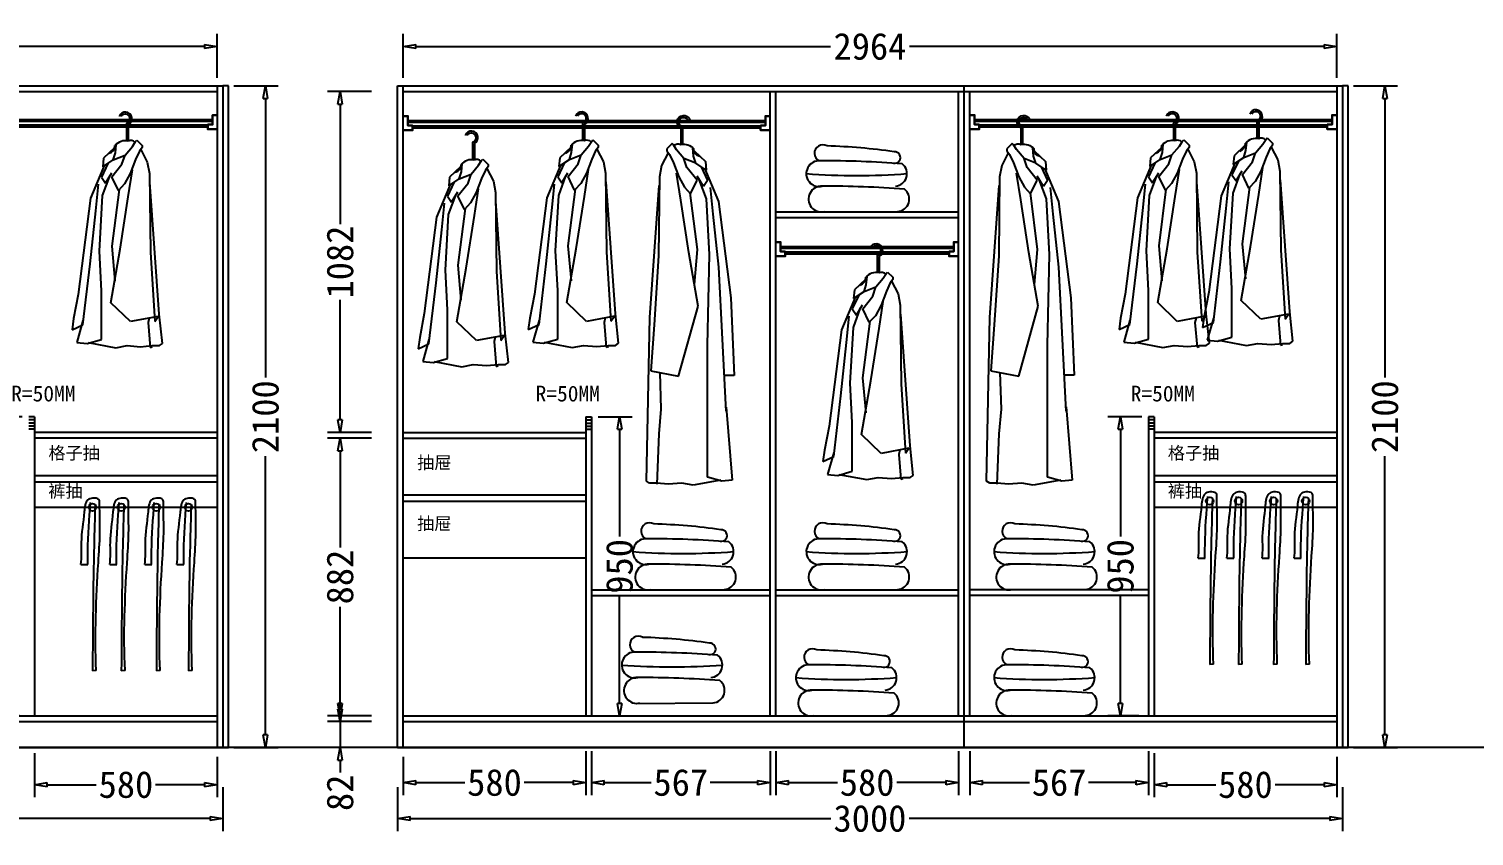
# Model space of a CAD drawing. Header units: millimetres. Extents: x 304407 to 361076, y -1262425 to -1203358.
# Drawn here: x 329809 to 334398, y -1255778 to -1253215 of the extents above; entities that cross this region are included whole.
import ezdxf

# ---------------------------------------------------------------- set-up
doc = ezdxf.new("R2010")
doc.units = ezdxf.units.MM
doc.header["$LTSCALE"] = 20
doc.layers.get('Defpoints').update_dxf_attribs({"color": 250})
for name, color, linetype in [('4', 1, 'Continuous'), ('6', 6, 'Continuous'), ('8', 8, 'Continuous'), ('LAYER10', 11, 'Continuous'), ('LAYER8', 11, 'Continuous'), ('图层3', 4, 'Continuous'), ('墙体', 40, 'Continuous')]:
    doc.layers.add(name, color=color, linetype=linetype)
doc.styles.get("Standard").update_dxf_attribs({"font": 'SimSun.ttf', "height": 85})
doc.styles.add('text', font='SimSun.ttf', dxfattribs={"height": 85})
doc.dimstyles.new('周文晶', dxfattribs={"dimtxt": 70, "dimasz": 40, "dimexe": 40, "dimexo": 30, "dimgap": 10, "dimtad": 0, "dimdec": 0, "dimtxsty": 'Standard', "dimblk": 'CLOSEDBLANK', "dimcen": 200, "dimclrd": 256, "dimclre": 256, "dimadec": 0, "dimazin": 0, "dimtfac": 1, "dimtdec": 0, "dimtmove": 0, "dimatfit": 3, "dimldrblk": 'CLOSEDBLANK', "dimfxl": 100, "dimfxlon": 1, "dimarcsym": 0})

# ---------------------------------------------------------------- blocks, each defined once
blk = doc.blocks.new('_ClosedBlank')
at = {"color": 0, "linetype": 'ByBlock', "lineweight": -2}
for p, q in [((-1, 0.17), (0, 0)), ((-1, 0.17), (-1, -0.17)), ((0, 0), (-1, -0.17))]:
    blk.add_line(p, q, dxfattribs=at)
blk = doc.blocks.new('*D2280')
at = {"lineweight": -2, "transparency": 16777216}
for p, q in [((327443.3, -1253370.9), (327443.3, -1253230.9)), ((327483.3, -1253270.9), (328799.6, -1253270.9)), ((330367.3, -1253270.9), (329051, -1253270.9)), ((330407.3, -1253370.9), (330407.3, -1253230.9))]:
    blk.add_line(p, q, dxfattribs=at)
at = {"layer": 'Defpoints', "color": 0, "transparency": 16777216}
for p in [(330407.3, -1253270.9), (327443.3, -1253414.3), (330407.3, -1253414.3)]:
    blk.add_point(p, dxfattribs=at)
at = {"lineweight": -2, "transparency": 16777216, "xscale": 40, "yscale": 40, "zscale": 40, "rotation": 180}
blk.add_blockref('_ClosedBlank', (327443.3, -1253270.9), dxfattribs=at)
at = {"lineweight": -2, "transparency": 16777216, "xscale": 40, "yscale": 40, "zscale": 40}
blk.add_blockref('_ClosedBlank', (330407.3, -1253270.9), dxfattribs=at)
at = {"color": 0, "transparency": 16777216, "insert": (328925.3, -1253270.9), "char_height": 85, "attachment_point": 5}
blk.add_mtext('2964', dxfattribs=at)
blk = doc.blocks.new('*D2281')
at = {"lineweight": -2, "transparency": 16777216}
for p, q in [((327425.3, -1255621.9), (327425.3, -1255761.9)), ((330425.3, -1255621.9), (330425.3, -1255761.9)), ((327465.3, -1255721.9), (328801, -1255721.9)), ((330385.3, -1255721.9), (329049.6, -1255721.9))]:
    blk.add_line(p, q, dxfattribs=at)
at = {"layer": 'Defpoints', "color": 0, "transparency": 16777216}
for p in [(327425.3, -1255496.3), (330425.3, -1255496.3), (330425.3, -1255721.9)]:
    blk.add_point(p, dxfattribs=at)
at = {"lineweight": -2, "transparency": 16777216, "xscale": 40, "yscale": 40, "zscale": 40, "rotation": 180}
blk.add_blockref('_ClosedBlank', (327425.3, -1255721.9), dxfattribs=at)
at = {"lineweight": -2, "transparency": 16777216, "xscale": 40, "yscale": 40, "zscale": 40}
blk.add_blockref('_ClosedBlank', (330425.3, -1255721.9), dxfattribs=at)
at = {"color": 0, "transparency": 16777216, "insert": (328925.3, -1255721.9), "char_height": 85, "attachment_point": 5}
blk.add_mtext('3000', dxfattribs=at)
blk = doc.blocks.new('*D2282')
at = {"lineweight": -2, "transparency": 16777216}
for p, q in [((330460.2, -1253396.3), (330600.2, -1253396.3)), ((330560.2, -1253436.3), (330560.2, -1254321.5)), ((330560.2, -1255456.3), (330560.2, -1254571)), ((330460.2, -1255496.3), (330600.2, -1255496.3))]:
    blk.add_line(p, q, dxfattribs=at)
at = {"layer": 'Defpoints', "color": 0, "transparency": 16777216}
for p in [(330425.3, -1253396.3), (330560.2, -1253396.3), (330425.3, -1255496.3)]:
    blk.add_point(p, dxfattribs=at)
at = {"lineweight": -2, "transparency": 16777216, "xscale": 40, "yscale": 40, "zscale": 40}
for p, rotation in [((330560.2, -1253396.3), 90), ((330560.2, -1255496.3), 270)]:
    blk.add_blockref('_ClosedBlank', p, dxfattribs=dict(at, rotation=rotation))
at = {"color": 0, "transparency": 16777216, "insert": (330560.2, -1254446.3), "char_height": 85, "attachment_point": 5, "rotation": 90}
blk.add_mtext('2100', dxfattribs=at)
blk = doc.blocks.new('*D2283')
at = {"lineweight": -2, "transparency": 16777216}
for p, q in [((329788.3, -1254446.3), (329680.3, -1254446.3)), ((329720.3, -1254486.3), (329720.3, -1254826.3)), ((329720.3, -1255356.3), (329720.3, -1255016.3)), ((329779.3, -1255396.3), (329680.3, -1255396.3))]:
    blk.add_line(p, q, dxfattribs=at)
at = {"layer": 'Defpoints', "color": 0, "transparency": 16777216}
for p in [(329818.3, -1254446.3), (329720.3, -1255396.3), (329809.3, -1255396.3)]:
    blk.add_point(p, dxfattribs=at)
at = {"lineweight": -2, "transparency": 16777216, "xscale": 40, "yscale": 40, "zscale": 40}
for p, rotation in [((329720.3, -1254446.3), 90), ((329720.3, -1255396.3), 270)]:
    blk.add_blockref('_ClosedBlank', p, dxfattribs=dict(at, rotation=rotation))
at = {"color": 0, "transparency": 16777216, "insert": (329720.3, -1254921.3), "char_height": 85, "attachment_point": 5, "rotation": 90}
blk.add_mtext('950', dxfattribs=at)
blk = doc.blocks.new('*D2284')
at = {"lineweight": -2, "transparency": 16777216}
for p, q in [((329827.3, -1255514.5), (329827.3, -1255654.5)), ((330407.3, -1255526.3), (330407.3, -1255654.5)), ((329867.3, -1255614.5), (330023.3, -1255614.5)), ((330367.3, -1255614.5), (330211.4, -1255614.5))]:
    blk.add_line(p, q, dxfattribs=at)
at = {"layer": 'Defpoints', "color": 0, "transparency": 16777216}
for p in [(329827.3, -1255396.3), (330407.3, -1255496.3), (330407.3, -1255614.5)]:
    blk.add_point(p, dxfattribs=at)
at = {"lineweight": -2, "transparency": 16777216, "xscale": 40, "yscale": 40, "zscale": 40, "rotation": 180}
blk.add_blockref('_ClosedBlank', (329827.3, -1255614.5), dxfattribs=at)
at = {"lineweight": -2, "transparency": 16777216, "xscale": 40, "yscale": 40, "zscale": 40}
blk.add_blockref('_ClosedBlank', (330407.3, -1255614.5), dxfattribs=at)
at = {"color": 0, "transparency": 16777216, "insert": (330117.3, -1255614.5), "char_height": 85, "attachment_point": 5}
blk.add_mtext('580', dxfattribs=at)
blk = doc.blocks.new('*D2291')
at = {"lineweight": -2, "transparency": 16777216}
for p, q in [((331577.5, -1255507.8), (331577.5, -1255647.8)), ((330997.5, -1255526.3), (330997.5, -1255647.8)), ((331037.5, -1255607.8), (331193.4, -1255607.8)), ((331537.5, -1255607.8), (331381.5, -1255607.8))]:
    blk.add_line(p, q, dxfattribs=at)
at = {"layer": 'Defpoints', "color": 0, "transparency": 16777216}
for p in [(331577.5, -1255396.3), (330997.5, -1255496.3), (331577.5, -1255607.8)]:
    blk.add_point(p, dxfattribs=at)
at = {"lineweight": -2, "transparency": 16777216, "xscale": 40, "yscale": 40, "zscale": 40, "rotation": 180}
blk.add_blockref('_ClosedBlank', (330997.5, -1255607.8), dxfattribs=at)
at = {"lineweight": -2, "transparency": 16777216, "xscale": 40, "yscale": 40, "zscale": 40}
blk.add_blockref('_ClosedBlank', (331577.5, -1255607.8), dxfattribs=at)
at = {"color": 0, "transparency": 16777216, "insert": (331287.5, -1255607.8), "char_height": 85, "attachment_point": 5}
blk.add_mtext('580', dxfattribs=at)
blk = doc.blocks.new('*D2292')
at = {"lineweight": -2, "transparency": 16777216}
for p, q in [((332796.5, -1255507.8), (332796.5, -1255647.8)), ((333363.5, -1255507.8), (333363.5, -1255647.8)), ((332836.5, -1255607.8), (332986.4, -1255607.8)), ((333323.5, -1255607.8), (333173.6, -1255607.8))]:
    blk.add_line(p, q, dxfattribs=at)
at = {"layer": 'Defpoints', "color": 0, "transparency": 16777216}
for p in [(332796.5, -1255396.3), (333363.5, -1255396.3), (333363.5, -1255607.8)]:
    blk.add_point(p, dxfattribs=at)
at = {"lineweight": -2, "transparency": 16777216, "xscale": 40, "yscale": 40, "zscale": 40, "rotation": 180}
blk.add_blockref('_ClosedBlank', (332796.5, -1255607.8), dxfattribs=at)
at = {"lineweight": -2, "transparency": 16777216, "xscale": 40, "yscale": 40, "zscale": 40}
blk.add_blockref('_ClosedBlank', (333363.5, -1255607.8), dxfattribs=at)
at = {"color": 0, "transparency": 16777216, "insert": (333080, -1255607.8), "char_height": 85, "attachment_point": 5}
blk.add_mtext('567', dxfattribs=at)
blk = doc.blocks.new('*D2293')
at = {"lineweight": -2, "transparency": 16777216}
for p, q in [((330997.5, -1253370.9), (330997.5, -1253230.9)), ((331037.5, -1253270.9), (332353.8, -1253270.9)), ((333921.5, -1253270.9), (332605.2, -1253270.9)), ((333961.5, -1253370.9), (333961.5, -1253230.9))]:
    blk.add_line(p, q, dxfattribs=at)
at = {"layer": 'Defpoints', "color": 0, "transparency": 16777216}
for p in [(333961.5, -1253270.9), (330997.5, -1253414.3), (333961.5, -1253414.3)]:
    blk.add_point(p, dxfattribs=at)
at = {"lineweight": -2, "transparency": 16777216, "xscale": 40, "yscale": 40, "zscale": 40, "rotation": 180}
blk.add_blockref('_ClosedBlank', (330997.5, -1253270.9), dxfattribs=at)
at = {"lineweight": -2, "transparency": 16777216, "xscale": 40, "yscale": 40, "zscale": 40}
blk.add_blockref('_ClosedBlank', (333961.5, -1253270.9), dxfattribs=at)
at = {"color": 0, "transparency": 16777216, "insert": (332479.5, -1253270.9), "char_height": 85, "attachment_point": 5}
blk.add_mtext('2964', dxfattribs=at)
blk = doc.blocks.new('*D2294')
at = {"lineweight": -2, "transparency": 16777216}
for p, q in [((330979.5, -1255621.9), (330979.5, -1255761.9)), ((333979.5, -1255621.9), (333979.5, -1255761.9)), ((331019.5, -1255721.9), (332355.2, -1255721.9)), ((333939.5, -1255721.9), (332603.8, -1255721.9))]:
    blk.add_line(p, q, dxfattribs=at)
at = {"layer": 'Defpoints', "color": 0, "transparency": 16777216}
for p in [(330979.5, -1255496.3), (333979.5, -1255496.3), (333979.5, -1255721.9)]:
    blk.add_point(p, dxfattribs=at)
at = {"lineweight": -2, "transparency": 16777216, "xscale": 40, "yscale": 40, "zscale": 40, "rotation": 180}
blk.add_blockref('_ClosedBlank', (330979.5, -1255721.9), dxfattribs=at)
at = {"lineweight": -2, "transparency": 16777216, "xscale": 40, "yscale": 40, "zscale": 40}
blk.add_blockref('_ClosedBlank', (333979.5, -1255721.9), dxfattribs=at)
at = {"color": 0, "transparency": 16777216, "insert": (332479.5, -1255721.9), "char_height": 85, "attachment_point": 5}
blk.add_mtext('3000', dxfattribs=at)
blk = doc.blocks.new('*D2295')
at = {"lineweight": -2, "transparency": 16777216}
for p, q in [((334014.4, -1253396.3), (334154.4, -1253396.3)), ((334114.4, -1253436.3), (334114.4, -1254321.5)), ((334114.4, -1255456.3), (334114.4, -1254571)), ((334014.4, -1255496.3), (334154.4, -1255496.3))]:
    blk.add_line(p, q, dxfattribs=at)
at = {"layer": 'Defpoints', "color": 0, "transparency": 16777216}
for p in [(333979.5, -1253396.3), (334114.4, -1253396.3), (333979.5, -1255496.3)]:
    blk.add_point(p, dxfattribs=at)
at = {"lineweight": -2, "transparency": 16777216, "xscale": 40, "yscale": 40, "zscale": 40}
for p, rotation in [((334114.4, -1253396.3), 90), ((334114.4, -1255496.3), 270)]:
    blk.add_blockref('_ClosedBlank', p, dxfattribs=dict(at, rotation=rotation))
at = {"color": 0, "transparency": 16777216, "insert": (334114.4, -1254446.3), "char_height": 85, "attachment_point": 5, "rotation": 90}
blk.add_mtext('2100', dxfattribs=at)
blk = doc.blocks.new('*D2296')
at = {"lineweight": -2, "transparency": 16777216}
for p, q in [((333342.5, -1254446.3), (333234.5, -1254446.3)), ((333274.5, -1254486.3), (333274.5, -1254826.3)), ((333274.5, -1255356.3), (333274.5, -1255016.3)), ((333333.5, -1255396.3), (333234.5, -1255396.3))]:
    blk.add_line(p, q, dxfattribs=at)
at = {"layer": 'Defpoints', "color": 0, "transparency": 16777216}
for p in [(333372.5, -1254446.3), (333274.5, -1255396.3), (333363.5, -1255396.3)]:
    blk.add_point(p, dxfattribs=at)
at = {"lineweight": -2, "transparency": 16777216, "xscale": 40, "yscale": 40, "zscale": 40}
for p, rotation in [((333274.5, -1254446.3), 90), ((333274.5, -1255396.3), 270)]:
    blk.add_blockref('_ClosedBlank', p, dxfattribs=dict(at, rotation=rotation))
at = {"color": 0, "transparency": 16777216, "insert": (333274.5, -1254921.3), "char_height": 85, "attachment_point": 5, "rotation": 90}
blk.add_mtext('950', dxfattribs=at)
blk = doc.blocks.new('*D2297')
at = {"lineweight": -2, "transparency": 16777216}
for p, q in [((333381.5, -1255514.5), (333381.5, -1255654.5)), ((333961.5, -1255526.3), (333961.5, -1255654.5)), ((333421.5, -1255614.5), (333577.4, -1255614.5)), ((333921.5, -1255614.5), (333765.5, -1255614.5))]:
    blk.add_line(p, q, dxfattribs=at)
at = {"layer": 'Defpoints', "color": 0, "transparency": 16777216}
for p in [(333381.5, -1255396.3), (333961.5, -1255496.3), (333961.5, -1255614.5)]:
    blk.add_point(p, dxfattribs=at)
at = {"lineweight": -2, "transparency": 16777216, "xscale": 40, "yscale": 40, "zscale": 40, "rotation": 180}
blk.add_blockref('_ClosedBlank', (333381.5, -1255614.5), dxfattribs=at)
at = {"lineweight": -2, "transparency": 16777216, "xscale": 40, "yscale": 40, "zscale": 40}
blk.add_blockref('_ClosedBlank', (333961.5, -1255614.5), dxfattribs=at)
at = {"color": 0, "transparency": 16777216, "insert": (333671.5, -1255614.5), "char_height": 85, "attachment_point": 5}
blk.add_mtext('580', dxfattribs=at)
blk = doc.blocks.new('*D2298')
at = {"lineweight": -2, "transparency": 16777216}
for p, q in [((330797.2, -1255374.3), (330797.2, -1255334.3)), ((330897.2, -1255414.3), (330757.2, -1255414.3)), ((330797.2, -1255414.3), (330797.2, -1255496.3)), ((330897.2, -1255496.3), (330757.2, -1255496.3)), ((330797.2, -1255536.3), (330797.2, -1255576.3))]:
    blk.add_line(p, q, dxfattribs=at)
at = {"layer": 'Defpoints', "color": 0, "transparency": 16777216}
for p in [(330797.2, -1255414.3), (330997.5, -1255414.3), (330979.5, -1255496.3)]:
    blk.add_point(p, dxfattribs=at)
at = {"lineweight": -2, "transparency": 16777216, "xscale": 40, "yscale": 40, "zscale": 40}
for p, rotation in [((330797.2, -1255414.3), 270), ((330797.2, -1255496.3), 90)]:
    blk.add_blockref('_ClosedBlank', p, dxfattribs=dict(at, rotation=rotation))
at = {"color": 0, "transparency": 16777216, "insert": (330797.2, -1255640.3), "char_height": 85, "attachment_point": 5, "rotation": 90}
blk.add_mtext('82', dxfattribs=at)
blk = doc.blocks.new('*D2299')
at = {"lineweight": -2, "transparency": 16777216}
for p, q in [((330897.2, -1254514.3), (330757.2, -1254514.3)), ((330797.2, -1254554.3), (330797.2, -1254861)), ((330797.2, -1255356.3), (330797.2, -1255049.6)), ((330897.2, -1255396.3), (330757.2, -1255396.3))]:
    blk.add_line(p, q, dxfattribs=at)
at = {"layer": 'Defpoints', "color": 0, "transparency": 16777216}
for p in [(330797.2, -1254514.3), (330997.5, -1254514.3), (330997.5, -1255396.3)]:
    blk.add_point(p, dxfattribs=at)
at = {"lineweight": -2, "transparency": 16777216, "xscale": 40, "yscale": 40, "zscale": 40}
for p, rotation in [((330797.2, -1254514.3), 90), ((330797.2, -1255396.3), 270)]:
    blk.add_blockref('_ClosedBlank', p, dxfattribs=dict(at, rotation=rotation))
at = {"color": 0, "transparency": 16777216, "insert": (330797.2, -1254955.3), "char_height": 85, "attachment_point": 5, "rotation": 90}
blk.add_mtext('882', dxfattribs=at)
blk = doc.blocks.new('*D2300')
at = {"lineweight": -2, "transparency": 16777216}
for p, q in [((330897.2, -1253414.3), (330757.2, -1253414.3)), ((330797.2, -1253454.3), (330797.2, -1253835)), ((330797.2, -1254456.3), (330797.2, -1254075.5)), ((330897.2, -1254496.3), (330757.2, -1254496.3))]:
    blk.add_line(p, q, dxfattribs=at)
at = {"layer": 'Defpoints', "color": 0, "transparency": 16777216}
for p in [(330797.2, -1253414.3), (330997.5, -1253414.3), (330997.5, -1254496.3)]:
    blk.add_point(p, dxfattribs=at)
at = {"lineweight": -2, "transparency": 16777216, "xscale": 40, "yscale": 40, "zscale": 40}
for p, rotation in [((330797.2, -1253414.3), 90), ((330797.2, -1254496.3), 270)]:
    blk.add_blockref('_ClosedBlank', p, dxfattribs=dict(at, rotation=rotation))
at = {"color": 0, "transparency": 16777216, "insert": (330797.2, -1253955.3), "char_height": 85, "attachment_point": 5, "rotation": 90}
blk.add_mtext('1082', dxfattribs=at)
blk = doc.blocks.new('*D2301')
at = {"lineweight": -2, "transparency": 16777216}
for p, q in [((331595.5, -1255507.8), (331595.5, -1255647.8)), ((332162.5, -1255507.8), (332162.5, -1255647.8)), ((331635.5, -1255607.8), (331785.4, -1255607.8)), ((332122.5, -1255607.8), (331972.6, -1255607.8))]:
    blk.add_line(p, q, dxfattribs=at)
at = {"layer": 'Defpoints', "color": 0, "transparency": 16777216}
for p in [(331595.5, -1255396.3), (332162.5, -1255396.3), (332162.5, -1255607.8)]:
    blk.add_point(p, dxfattribs=at)
at = {"lineweight": -2, "transparency": 16777216, "xscale": 40, "yscale": 40, "zscale": 40, "rotation": 180}
blk.add_blockref('_ClosedBlank', (331595.5, -1255607.8), dxfattribs=at)
at = {"lineweight": -2, "transparency": 16777216, "xscale": 40, "yscale": 40, "zscale": 40}
blk.add_blockref('_ClosedBlank', (332162.5, -1255607.8), dxfattribs=at)
at = {"color": 0, "transparency": 16777216, "insert": (331879, -1255607.8), "char_height": 85, "attachment_point": 5}
blk.add_mtext('567', dxfattribs=at)
blk = doc.blocks.new('*D2302')
at = {"lineweight": -2, "transparency": 16777216}
for p, q in [((331616.5, -1254446.3), (331724.5, -1254446.3)), ((331684.5, -1254486.3), (331684.5, -1254826.3)), ((331684.5, -1255356.3), (331684.5, -1255016.3)), ((331625.5, -1255396.3), (331724.5, -1255396.3))]:
    blk.add_line(p, q, dxfattribs=at)
at = {"layer": 'Defpoints', "color": 0, "transparency": 16777216}
for p in [(331586.5, -1254446.3), (331595.5, -1255396.3), (331684.5, -1255396.3)]:
    blk.add_point(p, dxfattribs=at)
at = {"lineweight": -2, "transparency": 16777216, "xscale": 40, "yscale": 40, "zscale": 40}
for p, rotation in [((331684.5, -1254446.3), 90), ((331684.5, -1255396.3), 270)]:
    blk.add_blockref('_ClosedBlank', p, dxfattribs=dict(at, rotation=rotation))
at = {"color": 0, "transparency": 16777216, "insert": (331684.5, -1254921.3), "char_height": 85, "attachment_point": 5, "rotation": 90}
blk.add_mtext('950', dxfattribs=at)
blk = doc.blocks.new('*D2303')
at = {"lineweight": -2, "transparency": 16777216}
for p, q in [((332180.5, -1255507.8), (332180.5, -1255647.8)), ((332760.5, -1255507.8), (332760.5, -1255647.8)), ((332220.5, -1255607.8), (332376.4, -1255607.8)), ((332720.5, -1255607.8), (332564.5, -1255607.8))]:
    blk.add_line(p, q, dxfattribs=at)
at = {"layer": 'Defpoints', "color": 0, "transparency": 16777216}
for p in [(332180.5, -1255396.3), (332760.5, -1255396.3), (332760.5, -1255607.8)]:
    blk.add_point(p, dxfattribs=at)
at = {"lineweight": -2, "transparency": 16777216, "xscale": 40, "yscale": 40, "zscale": 40, "rotation": 180}
blk.add_blockref('_ClosedBlank', (332180.5, -1255607.8), dxfattribs=at)
at = {"lineweight": -2, "transparency": 16777216, "xscale": 40, "yscale": 40, "zscale": 40}
blk.add_blockref('_ClosedBlank', (332760.5, -1255607.8), dxfattribs=at)
at = {"color": 0, "transparency": 16777216, "insert": (332470.5, -1255607.8), "char_height": 85, "attachment_point": 5}
blk.add_mtext('580', dxfattribs=at)
blk = doc.blocks.new('A$C1C5764E0')
at = {"layer": '8'}
for p, q in [((172.3, 708.4), (172.3, 657.4)), ((178.3, 708.4), (178.3, 657.4)), ((137.4, 618.5), (140.1, 644.9)), ((191.5, 639.3), (201.2, 654.6)), ((201.2, 654.6), (205.3, 658.7)), ((205.3, 658.7), (222, 642.1)), ((99.9, 601.9), (97.1, 574.2)), ((135.3, 635.3), (99.9, 601.9)), ((130.4, 596.4), (137.4, 618.5)), ((130.4, 596.4), (167.9, 611.6)), ((158.2, 582.5), (167.9, 611.6)), ((167.9, 611.6), (191.5, 639.3)), ((201.2, 597.8), (184.5, 553.4)), ((213.6, 624.1), (201.2, 597.8)), ((222, 635.2), (213.6, 624.1)), ((217.8, 629.6), (238.6, 589.4)), ((222, 642.1), (222, 635.2)), ((103, 580.9), (58.4, 475.1)), ((113.7, 585.2), (93.2, 541.7)), ((97.1, 574.2), (130.4, 596.4)), ((106.3, 522.1), (125.9, 554.7)), ((126.3, 542.3), (158.2, 582.5)), ((184.5, 553.4), (166.5, 520.1)), ((178.3, 479.5), (191.3, 564.6)), ((238.6, 589.4), (245.5, 553.4)), ((245.5, 553.4), (248.3, 302.5)), ((75, 435), (83.4, 518.8)), ((93.2, 541.7), (106.3, 522.1)), ((96.5, 482.8), (119.4, 544.9)), ((147.1, 499.3), (126.3, 542.3)), ((166.5, 520.1), (147.1, 499.3)), ((276.4, 106.8), (247, 525.3)), ((58.4, 475.1), (19.5, 168.8)), ((86.6, 306.3), (96.5, 482.8)), ((148.8, 502.4), (125.9, 322.6)), ((152.1, 312.8), (178.3, 479.5)), ((57, 265.8), (75, 435)), ((125.9, 322.6), (135.7, 211.4)), ((93.2, 180.9), (86.6, 306.3)), ((122.6, 142.8), (152.1, 312.8)), ((248.3, 302.5), (262.2, 83.5)), ((34.3, 73.1), (57, 265.8)), ((19.5, 168.8), (4.8, 92.7)), ((93.2, 26.2), (93.2, 180.9)), ((184.8, 82.8), (122.6, 142.8)), ((4.8, 92.7), (0, 56.7)), ((273.1, 99.1), (184.8, 82.8)), ((244.2, 93.8), (240.9, 79.6)), ((262.2, 83.5), (273.1, 99.1)), ((286.7, 13.1), (276.4, 106.8)), ((0, 56.7), (34.3, 73.1)), ((34.3, 86.2), (14.7, 16.3)), ((240.9, 79.6), (247.4, 1.1)), ((14.7, 16.3), (47.4, 13.1)), ((47.4, 13.1), (93.2, 26.2)), ((50.7, 16.3), (139, 0)), ((139, 0), (175, 6.5)), ((175, 6.5), (217.5, 3.3)), ((217.5, 3.3), (253.5, 6.5)), ((247.4, 1.1), (254, 3.3)), ((253.5, 6.5), (276.9, 6.5)), ((276.9, 6.5), (286.7, 13.1))]:
    blk.add_line(p, q, dxfattribs=at)
for centre, radius, start, end in [((168.9, 727.1), 20.9, 296.6338, 159.5285), ((168.9, 727.1), 14.9, 296.6338, 150.6175), ((175.9, 709.9), 3.91, 94.6712, 201.9626), ((168.9, 613.1), 43.9, 77.6993, 138.5966), ((186.2, 639.8), 18, 42.48, 116.3392), ((110.9, 641.2), 25.1, 286.2636, 2.0248)]:
    blk.add_arc(centre, radius, start, end, dxfattribs=at)
blk = doc.blocks.new('A$C4F477F88')
at = {"layer": 'LAYER10'}
blk.add_blockref('A$C1C5764E0', (0, 0), dxfattribs=at)
blk = doc.blocks.new('A$C5E603B19')
at = {"layer": 'LAYER8'}
blk.add_blockref('A$C4F477F88', (0, 0), dxfattribs=at)
blk = doc.blocks.new('A$C1B0A679D')
at = {"layer": '图层3'}
blk.add_blockref('A$C5E603B19', (0, 0), dxfattribs=at)
blk = doc.blocks.new('A$C52EB379C')
at = {"layer": '8'}
for p, q in [((163.3, 1134.6), (163.3, 1083.5)), ((169.3, 1134.6), (169.3, 1083.5)), ((126.4, 1061.5), (91, 1028.1)), ((128.4, 1044.7), (131.2, 1071)), ((159, 1037.8), (182.5, 1065.5)), ((182.5, 1065.5), (192.3, 1080.7)), ((192.3, 1080.7), (196.4, 1084.9)), ((196.4, 1084.9), (213.1, 1068.3)), ((213.1, 1061.3), (204.7, 1050.2)), ((208.9, 1055.8), (229.7, 1015.6)), ((213.1, 1068.3), (213.1, 1061.3)), ((104.8, 1011.4), (84.3, 967.8)), ((91, 1028.1), (88.2, 1000.3)), ((88.2, 1000.3), (121.5, 1022.5)), ((121.5, 1022.5), (128.4, 1044.7)), ((121.5, 1022.5), (159, 1037.8)), ((149.3, 1008.7), (159, 1037.8)), ((192.3, 1023.9), (175.6, 979.5)), ((204.7, 1050.2), (192.3, 1023.9)), ((229.7, 1015.6), (236.6, 979.5)), ((94.1, 1007.1), (49.5, 901.3)), ((84.3, 967.8), (97.4, 948.2)), ((87.6, 909), (110.5, 971.1)), ((97.4, 948.2), (117, 980.9)), ((117.4, 968.5), (149.3, 1008.7)), ((138.2, 925.5), (117.4, 968.5)), ((175.6, 979.5), (157.6, 946.3)), ((169.3, 905.7), (182.4, 990.7)), ((236.6, 979.5), (239.4, 728.7)), ((66.1, 861.1), (74.5, 944.9)), ((139.9, 928.6), (117, 748.8)), ((157.6, 946.3), (138.2, 925.5)), ((267.5, 533), (238.1, 951.5)), ((49.5, 901.3), (10.6, 595)), ((77.7, 732.4), (87.6, 909)), ((143.2, 738.9), (169.3, 905.7)), ((48.1, 692), (66.1, 861.1)), ((113.7, 568.9), (143.2, 738.9)), ((117, 748.8), (126.8, 637.6)), ((25.4, 235.4), (48.1, 692)), ((84.3, 444.7), (77.7, 732.4)), ((239.4, 728.7), (253.3, 509.7)), ((10.6, 595), (0, 349)), ((175.9, 346.6), (113.7, 568.9)), ((253.3, 509.7), (264.2, 362.9)), ((277.8, 13.1), (267.5, 533)), ((84.3, 26.2), (84.3, 444.7)), ((0, 349), (31, 349)), ((264.2, 362.9), (175.9, 346.6)), ((235.3, 357.6), (232, 242)), ((25.4, 248.5), (5.8, 16.3)), ((232, 242), (238.5, 163.5)), ((238.5, 163.5), (245.1, 3.3)), ((5.8, 16.3), (38.5, 13.1)), ((38.5, 13.1), (84.3, 26.2)), ((41.7, 16.3), (130.1, 0)), ((130.1, 0), (166.1, 6.5)), ((166.1, 6.5), (208.6, 3.3)), ((208.6, 3.3), (244.6, 6.5)), ((244.6, 6.5), (268, 6.5)), ((268, 6.5), (277.8, 13.1))]:
    blk.add_line(p, q, dxfattribs=at)
for centre, radius, start, end in [((160, 1153.2), 20.9, 296.6338, 159.5285), ((160, 1153.2), 14.9, 296.6338, 150.6175), ((167, 1136), 3.91, 94.6712, 201.9626), ((102, 1067.4), 25.1, 286.2636, 2.0248), ((160, 1039.2), 43.9, 77.6993, 138.5966), ((177.3, 1066), 18, 42.48, 116.3392)]:
    blk.add_arc(centre, radius, start, end, dxfattribs=at)
blk = doc.blocks.new('A$C05785CA5')
at = {"layer": 'LAYER10'}
blk.add_blockref('A$C52EB379C', (0, 0), dxfattribs=at)
blk = doc.blocks.new('A$C100967EE')
at = {"layer": 'LAYER10'}
blk.add_blockref('A$C05785CA5', (0, 0), dxfattribs=at)
blk = doc.blocks.new('A$C65D30603')
at = {"layer": 'LAYER8'}
blk.add_blockref('A$C100967EE', (0, 0), dxfattribs=at)
blk = doc.blocks.new('A$C50CE712E')
at = {"layer": '图层3'}
blk.add_blockref('A$C65D30603', (0, 0), dxfattribs=at)
blk = doc.blocks.new('A$C11F00F61')
at = {"color": 8}
blk.add_line((48.2, 0), (290.3, 1.2), dxfattribs=at)
at = {"layer": '墙体', "color": 8}
for centre, radius, start, end in [((52.6, 186.6), 26.7, 59.8021, 244.0801), ((9.8, -1698.7), 1909.1, 81.8981, 88.3112), ((280.3, 173), 18.4, 260.1551, 94.4157), ((41, 121.6), 41, 86.0834, 284.0988), ((53.8, -3125.6), 3288.1, 85.6244, 90.1755), ((279.7, 121.7), 40, 274.9406, 51.3165), ((159.2, 2329.1), 2213.2, 265.8756, 274.159), ((48.2, 41), 41, 86.0834, 284.0988), ((61, -3206.2), 3288.1, 85.6244, 90.1755), ((286.9, 41.1), 40, 274.9406, 51.3165)]:
    blk.add_arc(centre, radius, start, end, dxfattribs=at)
blk = doc.blocks.new('A$C3B9601DC')
at = {"layer": '4', "color": 8}
blk.add_line((62, 1.5), (47.4, 0), dxfattribs=at)
for points, knots in [([(62, 1.5), (55.4, 144.3), (62.8, 324.3), (78.7, 548.8), (75.2, 622.1), (75.7, 684.6), (46.8, 686.9), (17.9, 676.1), (12.7, 599.8), (-1.5, 524.3), (4.4, 450.4), (0, 421.8)], [0, 0, 0, 0, 428.516837, 544.203019, 664.137455, 677.621305, 701.749401, 722.125787, 770.743064, 895.133582, 980.731534, 980.731534, 980.731534, 980.731534]), ([(37.8, 667.5), (32.8, 603.2), (26.4, 521.3), (26.8, 439.3), (26.9, 421.8)], [0, 0, 0, 0, 193.394932, 246.046188, 246.046188, 246.046188, 246.046188])]:
    blk.add_open_spline(points, degree=3, knots=knots, dxfattribs=at)
blk.add_spline([(57.6, 658.7), (53.2, 497.8), (47.4, 0)], degree=3, dxfattribs=at)
blk.add_open_spline([(1.4, 421.8), (10.7, 421.8), (19.9, 421.8), (29.2, 421.8)], degree=3, dxfattribs=at)
at = {"layer": '6', "color": 8}
blk.add_circle((47.2, 648.9), 15, dxfattribs=at)
blk = doc.blocks.new('edr334343')
at = {"layer": '6', "color": 8, "xscale": 0.7999999999301508, "yscale": 0.7999999999301508, "zscale": 0.7999999999301508}
for p in [(311012.9, -1202094.7), (311104.2, -1202094.7), (311215.5, -1202094.7), (311317.6, -1202094.7)]:
    blk.add_blockref('A$C3B9601DC', p, dxfattribs=at)

msp = doc.modelspace()

# ---------------------------------------------------------------- linework, layer by layer
for p, q in [((327425.3, -1253396.3), (330425.3, -1253396.3)), ((330407.3, -1253396.3), (330407.3, -1255496.3)), ((330425.3, -1253396.3), (330425.3, -1255496.3)), ((330443.3, -1253396.3), (330425.3, -1253396.3)), ((330443.3, -1255496.3), (330443.3, -1253396.3)), ((330979.5, -1255496.3), (330979.5, -1253396.3)), ((330979.5, -1253396.3), (333979.5, -1253396.3)), ((330997.5, -1255496.3), (330997.5, -1253396.3)), ((332778.5, -1255496.3), (332778.5, -1253396.3)), ((333961.5, -1253396.3), (333961.5, -1255496.3)), ((333979.5, -1253396.3), (333979.5, -1255496.3)), ((333997.5, -1253396.3), (333979.5, -1253396.3)), ((333997.5, -1255496.3), (333997.5, -1253396.3)), ((327443.3, -1253414.3), (330407.3, -1253414.3)), ((330997.5, -1253414.3), (333961.5, -1253414.3)), ((332162.5, -1255396.3), (332162.5, -1253414.3)), ((332180.5, -1255396.3), (332180.5, -1253414.3)), ((332760.5, -1255396.3), (332760.5, -1253414.3)), ((332796.5, -1255396.3), (332796.5, -1253414.3)), ((332180.5, -1253796.3), (332760.5, -1253796.3)), ((332180.5, -1253814.3), (332760.5, -1253814.3)), ((329827.3, -1254446.3), (329809.3, -1254446.3)), ((329827.3, -1254456.3), (329809.3, -1254456.3)), ((329827.3, -1254446.3), (329827.3, -1255396.3)), ((331577.5, -1254446.3), (331577.5, -1255396.3)), ((331577.5, -1254446.3), (331595.5, -1254446.3)), ((331577.5, -1254456.3), (331595.5, -1254456.3)), ((331595.5, -1254446.3), (331595.5, -1255396.3)), ((333363.5, -1254446.3), (333363.5, -1255396.3)), ((333381.5, -1254446.3), (333363.5, -1254446.3)), ((333381.5, -1254456.3), (333363.5, -1254456.3)), ((333381.5, -1254446.3), (333381.5, -1255396.3)), ((329827.3, -1254466.3), (329809.3, -1254466.3)), ((329827.3, -1254476.3), (329809.3, -1254476.3)), ((329827.3, -1254486.3), (329809.3, -1254486.3)), ((330407.3, -1254496.3), (329827.3, -1254496.3)), ((330997.5, -1254496.3), (331577.5, -1254496.3)), ((331577.5, -1254466.3), (331595.5, -1254466.3)), ((331577.5, -1254476.3), (331595.5, -1254476.3)), ((331577.5, -1254486.3), (331595.5, -1254486.3)), ((333381.5, -1254466.3), (333363.5, -1254466.3)), ((333381.5, -1254476.3), (333363.5, -1254476.3)), ((333381.5, -1254486.3), (333363.5, -1254486.3)), ((333961.5, -1254496.3), (333381.5, -1254496.3)), ((330407.3, -1254514.3), (329827.3, -1254514.3)), ((330997.5, -1254514.3), (331577.5, -1254514.3)), ((333961.5, -1254514.3), (333381.5, -1254514.3)), ((330407.3, -1254634.3), (329827.3, -1254634.3)), ((333961.5, -1254634.3), (333381.5, -1254634.3)), ((330407.3, -1254654.3), (329827.3, -1254654.3)), ((330997.5, -1254694.3), (331577.5, -1254694.3)), ((333961.5, -1254654.3), (333381.5, -1254654.3)), ((330407.3, -1254734.3), (329827.3, -1254734.3)), ((330997.5, -1254714.3), (331577.5, -1254714.3)), ((333961.5, -1254734.3), (333381.5, -1254734.3)), ((330997.5, -1254894.3), (331577.5, -1254894.3)), ((331595.5, -1254996.3), (332162.5, -1254996.3)), ((331595.5, -1255014.3), (332162.5, -1255014.3)), ((332180.5, -1254996.3), (332760.5, -1254996.3)), ((332180.5, -1255014.3), (332760.5, -1255014.3)), ((333363.5, -1254996.3), (332796.5, -1254996.3)), ((333363.5, -1255014.3), (332796.5, -1255014.3)), ((327443.3, -1255396.3), (330407.3, -1255396.3)), ((327443.3, -1255414.3), (330407.3, -1255414.3)), ((330997.5, -1255396.3), (333961.5, -1255396.3)), ((330997.5, -1255414.3), (333961.5, -1255414.3)), ((327425.3, -1255496.3), (330425.3, -1255496.3)), ((330425.3, -1255496.3), (330443.3, -1255496.3)), ((330979.5, -1255496.3), (333979.5, -1255496.3)), ((333979.5, -1255496.3), (333997.5, -1255496.3))]:
    msp.add_line(p, q)
at = {"color": 8}
msp.add_line((361075.9, -1255496.3), (304407.4, -1255496.3), dxfattribs=at)
msp.add_line((361075.9, -1255496.3), (304407.4, -1255496.3), dxfattribs=at)
at = {"lineweight": 30}
for points in [[(330407.3, -1253488.6), (330392.3, -1253488.6), (330392.3, -1253518.6), (330377.3, -1253518.6), (330377.3, -1253533.6), (330407.3, -1253533.6)], [(330997.5, -1253492), (331012.5, -1253492), (331012.5, -1253522), (331027.5, -1253522), (331027.5, -1253537), (330997.5, -1253537)], [(332162.5, -1253492), (332147.5, -1253492), (332147.5, -1253522), (332132.5, -1253522), (332132.5, -1253537), (332162.5, -1253537)], [(332796.5, -1253488.6), (332811.5, -1253488.6), (332811.5, -1253518.6), (332826.5, -1253518.6), (332826.5, -1253533.6), (332796.5, -1253533.6)], [(333961.5, -1253488.6), (333946.5, -1253488.6), (333946.5, -1253518.6), (333931.5, -1253518.6), (333931.5, -1253533.6), (333961.5, -1253533.6)], [(330392.3, -1253503.6), (329257.3, -1253503.6)], [(330392.3, -1253508.1), (329257.3, -1253508.1)], [(330377.3, -1253520.6), (329272.3, -1253520.6)], [(330377.3, -1253526.1), (329272.3, -1253526.1)], [(332147.5, -1253507), (331012.5, -1253507)], [(332147.5, -1253511.6), (331012.5, -1253511.6)], [(332132.5, -1253524.1), (331027.5, -1253524.1)], [(332132.5, -1253529.5), (331027.5, -1253529.5)], [(333946.5, -1253503.6), (332811.5, -1253503.6)], [(333946.5, -1253508.1), (332811.5, -1253508.1)], [(333931.5, -1253520.6), (332826.5, -1253520.6)], [(333931.5, -1253526.1), (332826.5, -1253526.1)], [(332180.5, -1253892), (332195.5, -1253892), (332195.5, -1253922), (332210.5, -1253922), (332210.5, -1253937), (332180.5, -1253937)], [(332745.5, -1253907), (332195.5, -1253907)], [(332745.5, -1253911.6), (332195.5, -1253911.6)], [(332760.5, -1253892), (332745.5, -1253892), (332745.5, -1253922), (332730.5, -1253922), (332730.5, -1253937), (332760.5, -1253937)], [(332730.5, -1253924.1), (332210.5, -1253924.1)], [(332730.5, -1253929.5), (332210.5, -1253929.5)]]:
    msp.add_lwpolyline(points, dxfattribs=at)

# ---------------------------------------------------------------- block references
for name, p in [('A$C1B0A679D', (329946.6, -1254227.2)), ('A$C1B0A679D', (331394.9, -1254226.4)), ('A$C1B0A679D', (333270.5, -1254226.4)), ('A$C1B0A679D', (333535.7, -1254219.9)), ('A$C1B0A679D', (331045.2, -1254287.5)), ('A$C11F00F61', (332277.3, -1253796.3)), ('A$C1B0A679D', (332330.3, -1254645.6)), ('edr334343', (22507.7, -53138.5)), ('edr334343', (18960.6, -53158.1)), ('A$C11F00F61', (331727, -1254996.3)), ('A$C11F00F61', (332277.4, -1254996.3)), ('A$C11F00F61', (332873.3, -1254996.3)), ('A$C11F00F61', (331691.2, -1255356.3)), ('A$C11F00F61', (332244.3, -1255396.3)), ('A$C11F00F61', (332873.3, -1255396.3))]:
    msp.add_blockref(name, p)
at = {"xscale": -1}
for p in [(332047.9, -1254664), (333127.6, -1254663.9)]:
    msp.add_blockref('A$C50CE712E', p, dxfattribs=at)

# ---------------------------------------------------------------- texts
at = {"attachment_point": 1, "style": 'text'}
for s, insert, char_height, width in [('R=50MM', (329753.1, -1254347.8), 50, 419.038), ('R=50MM', (331418, -1254347.8), 50, 419.038), ('R=50MM', (333307.3, -1254347.8), 50, 419.038), ('格子抽', (329870.9, -1254541.4), 40, 305.609), ('格子抽', (333425.1, -1254541.4), 40, 305.609), ('抽屉', (331041.8, -1254571.9), 40, 305.609), ('裤抽', (329870.9, -1254662.6), 40, 305.609), ('裤抽', (333425.1, -1254662.6), 40, 305.609), ('抽屉', (331041.8, -1254765.3), 40, 305.609)]:
    msp.add_mtext(s, dxfattribs=dict(at, insert=insert, char_height=char_height, width=width))

# ---------------------------------------------------------------- dimensions: what is measured, and where the dimension line sits
for base, p1, p2, picture, middle in [((330407.3, -1253270.9), (327443.3, -1253414.3), (330407.3, -1253414.3), '*D2280', (328925.3, -1253270.9)), ((333961.5, -1253270.9), (330997.5, -1253414.3), (333961.5, -1253414.3), '*D2293', (332479.5, -1253270.9)), ((330407.3, -1255614.5), (329827.3, -1255396.3), (330407.3, -1255496.3), '*D2284', (330117.3, -1255614.5)), ((331577.5, -1255607.8), (330997.5, -1255496.3), (331577.5, -1255396.3), '*D2291', (331287.5, -1255607.8)), ((332162.5, -1255607.8), (331595.5, -1255396.3), (332162.5, -1255396.3), '*D2301', (331879, -1255607.8)), ((332760.5, -1255607.8), (332180.5, -1255396.3), (332760.5, -1255396.3), '*D2303', (332470.5, -1255607.8)), ((333363.5, -1255607.8), (332796.5, -1255396.3), (333363.5, -1255396.3), '*D2292', (333080, -1255607.8)), ((333961.5, -1255614.5), (333381.5, -1255396.3), (333961.5, -1255496.3), '*D2297', (333671.5, -1255614.5)), ((330425.3, -1255721.9), (327425.3, -1255496.3), (330425.3, -1255496.3), '*D2281', (328925.3, -1255721.9)), ((333979.5, -1255721.9), (330979.5, -1255496.3), (333979.5, -1255496.3), '*D2294', (332479.5, -1255721.9))]:
    dim = msp.add_linear_dim(base=base, p1=p1, p2=p2, dimstyle='周文晶')
    dim.commit()
    dim.dimension.update_dxf_attribs({"geometry": picture, "text_midpoint": middle})
for base, p1, p2, angle, picture, middle in [((330560.2, -1253396.3), (330425.3, -1255496.3), (330425.3, -1253396.3), 90, '*D2282', (330560.2, -1254446.3)), ((334114.4, -1253396.3), (333979.5, -1255496.3), (333979.5, -1253396.3), 90, '*D2295', (334114.4, -1254446.3)), ((330797.2, -1253414.3), (330997.5, -1254496.3), (330997.5, -1253414.3), 270, '*D2300', (330797.2, -1253955.3)), ((329720.3, -1255396.3), (329818.3, -1254446.3), (329809.3, -1255396.3), 90, '*D2283', (329720.3, -1254921.3)), ((331684.5, -1255396.3), (331586.5, -1254446.3), (331595.5, -1255396.3), 90, '*D2302', (331684.5, -1254921.3)), ((333274.5, -1255396.3), (333372.5, -1254446.3), (333363.5, -1255396.3), 90, '*D2296', (333274.5, -1254921.3)), ((330797.2, -1254514.3), (330997.5, -1255396.3), (330997.5, -1254514.3), 270, '*D2299', (330797.2, -1254955.3))]:
    dim = msp.add_linear_dim(base=base, p1=p1, p2=p2, angle=angle, dimstyle='周文晶')
    dim.commit()
    dim.dimension.update_dxf_attribs({"geometry": picture, "text_midpoint": middle})
dim = msp.add_linear_dim(base=(330797.2, -1255414.3), p1=(330979.5, -1255496.3), p2=(330997.5, -1255414.3), angle=270, dimstyle='周文晶')
dim.commit()
dim.dimension.update_dxf_attribs({"geometry": '*D2298', "text_midpoint": (330797.2, -1255640.3), "dimtype": 128})

doc.saveas('drawing.dxf')
